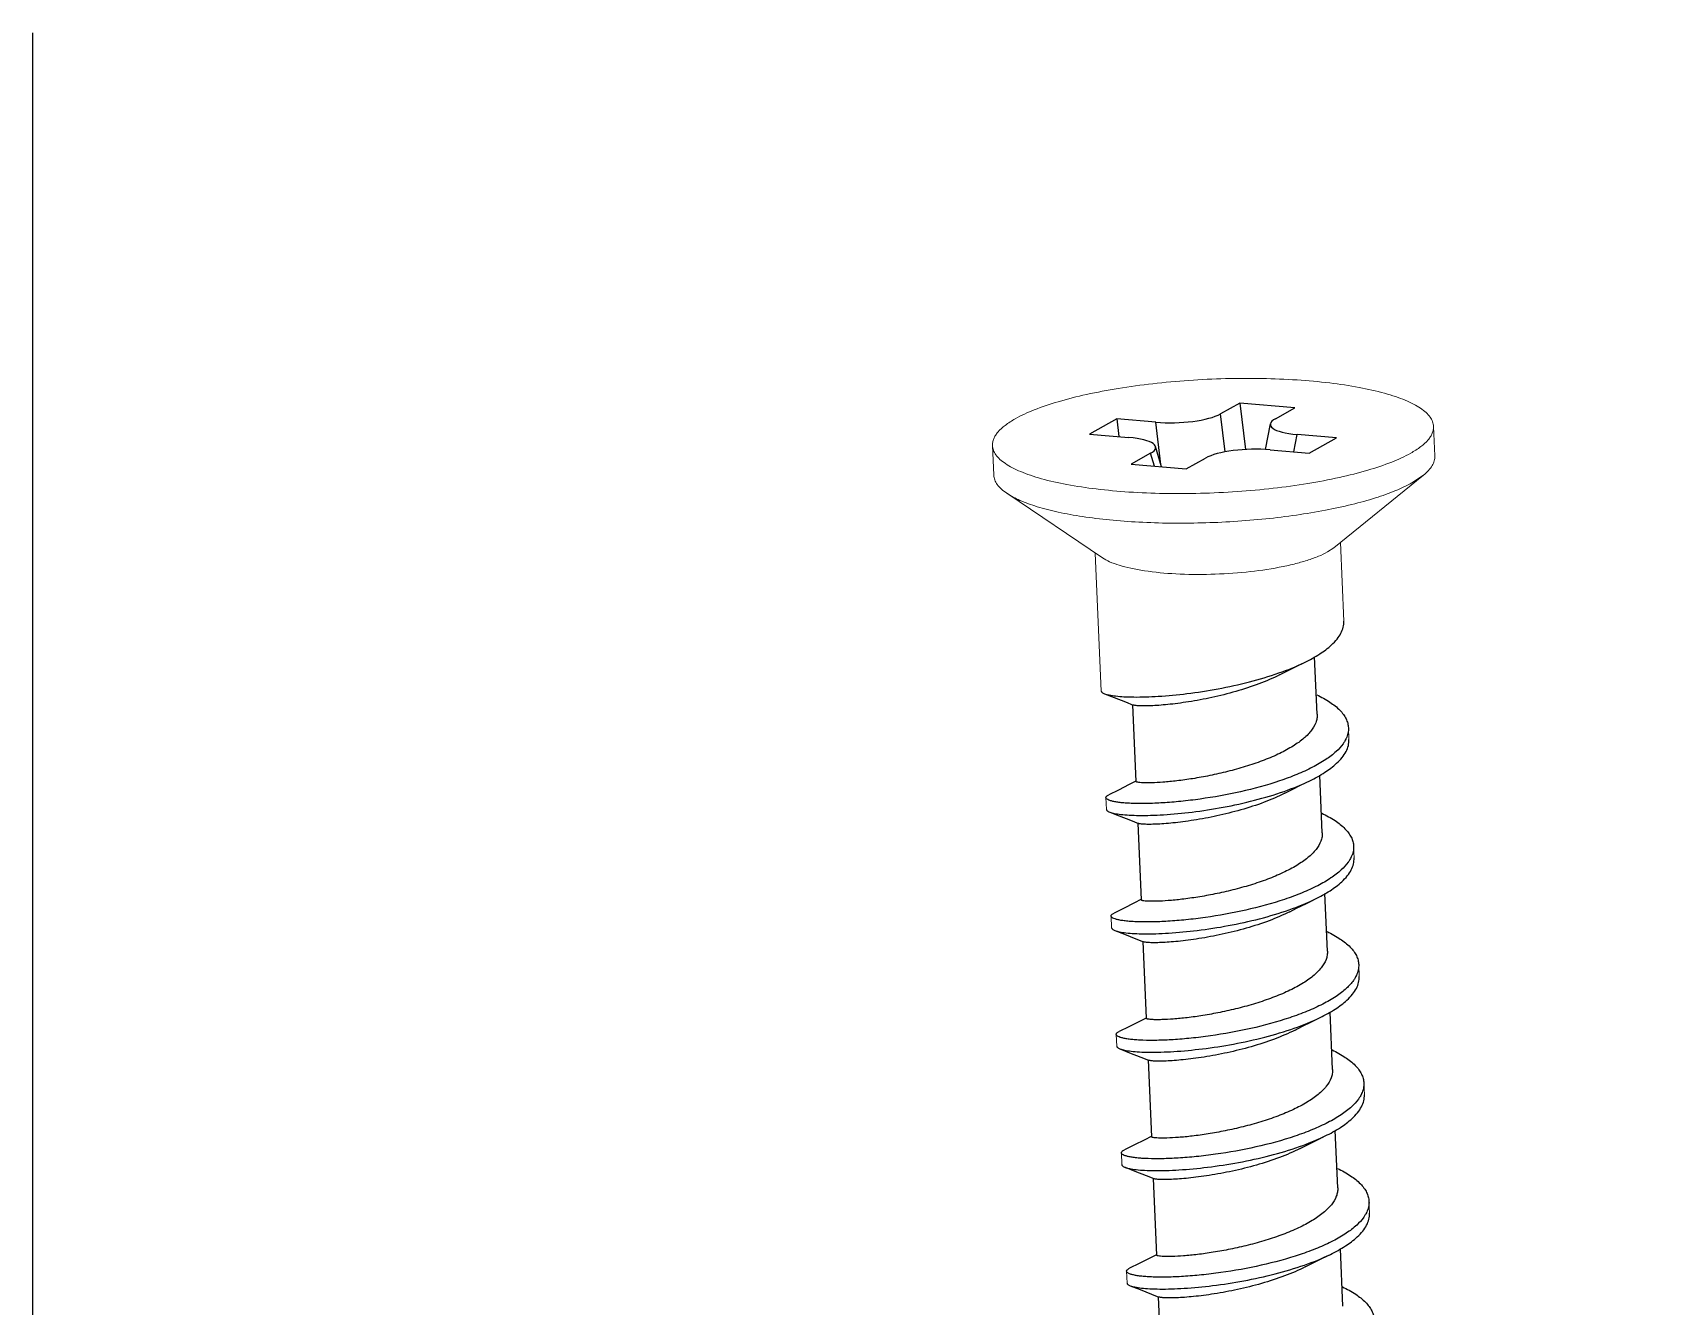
# Model space of a CAD drawing. Extents: x 0 to 1354, y 0 to 992.
# Drawn here: x 988.6 to 1041.9, y 576.7 to 618.3 of the extents above; entities that cross this region are included whole.
import ezdxf

# ---------------------------------------------------------------- set-up
doc = ezdxf.new("R2010")
doc.units = 0
doc.header["$LTSCALE"] = 10
doc.header["$MEASUREMENT"] = 0
doc.linetypes.add('ACAD_ISO02W100', pattern=[15, 12, -3])
doc.layers.get('0').update_dxf_attribs({"linetype": 'CONTINUOUS'})
doc.layers.add('虚线', color=8, linetype='ACAD_ISO02W100', lineweight=20)

msp = doc.modelspace()

# ---------------------------------------------------------------- linework, layer by layer
at = {"color": 7, "linetype": 'Continuous'}
for p, q in [((1027.993, 606.187), (1027.362, 605.832)), ((1027.51, 604.591), (1027.362, 605.832)), ((1029.784, 606.031), (1027.993, 606.187)), ((1027.993, 606.187), (1028.173, 604.672)), ((1029.154, 605.676), (1029.784, 606.031)), ((1023.978, 605.673), (1023.093, 605.175)), ((1023.093, 605.175), (1024.368, 605.064)), ((1025.254, 605.562), (1023.978, 605.673)), ((1023.978, 605.673), (1024.047, 605.092)), ((1025.418, 604.18), (1025.254, 605.562)), ((1028.827, 604.671), (1028.991, 605.511)), ((1029.758, 604.596), (1029.868, 605.161)), ((1031.144, 605.05), (1029.868, 605.161)), ((1025.439, 604.108), (1025.243, 604.768)), ((1028.983, 604.663), (1030.258, 604.552)), ((1030.258, 604.552), (1031.144, 605.05)), ((1025.082, 604.549), (1024.452, 604.194)), ((1024.452, 604.194), (1026.243, 604.039)), ((1025.207, 604.129), (1025.082, 604.549)), ((1026.243, 604.039), (1026.874, 604.393)), ((1030.515, 596.036), (1030.434, 597.909)), ((1024.264, 596.439), (1024.515, 596.338)), ((1024.496, 596.346), (1024.605, 593.845)), ((1030.683, 592.175), (1030.602, 594.048)), ((1024.432, 592.578), (1024.683, 592.477)), ((1024.664, 592.485), (1024.773, 589.984)), ((1030.851, 588.313), (1030.769, 590.187)), ((1024.6, 588.717), (1024.851, 588.616)), ((1024.832, 588.623), (1024.94, 586.122)), ((1031.019, 584.452), (1030.937, 586.325)), ((1024.767, 584.855), (1025.018, 584.754)), ((1024.999, 584.762), (1025.108, 582.261)), ((1031.186, 580.591), (1031.105, 582.464)), ((1024.935, 580.994), (1025.186, 580.893)), ((1025.167, 580.901), (1025.276, 578.4)), ((1031.354, 576.729), (1031.273, 578.602)), ((1025.11, 577.129), (1025.354, 577.031)), ((1025.335, 577.039), (1025.444, 574.538))]:
    msp.add_line(p, q, dxfattribs=at)
msp.add_lwpolyline([(1095.253, 618.265), (1095.253, 618.265), (1095.253, 453.585), (988.62, 453.585), (988.62, 618.265)])
for points in [[(1029.289, 597.322), (1029.508, 597.433), (1029.831, 597.594), (1030.108, 597.73)], [(1023.58, 596.707), (1023.895, 596.585), (1024.264, 596.439)], [(1024.601, 593.852), (1024.389, 593.745), (1024.034, 593.567), (1023.723, 593.415)], [(1029.457, 593.461), (1029.676, 593.571), (1029.999, 593.732), (1030.276, 593.869)], [(1023.748, 592.846), (1024.063, 592.724), (1024.432, 592.578)], [(1024.769, 589.991), (1024.556, 589.883), (1024.201, 589.706), (1023.891, 589.553)], [(1029.625, 589.599), (1029.843, 589.71), (1030.166, 589.871), (1030.444, 590.007)], [(1023.916, 588.985), (1024.231, 588.862), (1024.6, 588.717)], [(1024.937, 586.13), (1024.724, 586.022), (1024.369, 585.845), (1024.059, 585.692)], [(1029.793, 585.738), (1030.011, 585.849), (1030.334, 586.01), (1030.611, 586.146)], [(1024.083, 585.123), (1024.399, 585.001), (1024.767, 584.855)], [(1025.104, 582.268), (1024.892, 582.16), (1024.537, 581.983), (1024.227, 581.831)], [(1029.96, 581.876), (1030.179, 581.987), (1030.502, 582.148), (1030.779, 582.285)], [(1024.251, 581.262), (1024.566, 581.139), (1024.935, 580.994)], [(1025.272, 578.407), (1025.06, 578.299), (1024.705, 578.122), (1024.394, 577.969)], [(1030.128, 578.015), (1030.347, 578.126), (1030.67, 578.287), (1030.947, 578.423)], [(1024.419, 577.4), (1024.746, 577.274), (1025.11, 577.129)]]:
    msp.add_lwpolyline(points, dxfattribs=at)
for centre, major_axis, ratio, start_param, end_param in [((1025.929, 605.971), (-1.604, -0.062), 0.263882, 1.126066, 2.666704), ((1030.631, 605.562), (-1.642, -0.079), 0.251334, 5.818141, 7.358779), ((1023.605, 604.663), (-1.642, -0.079), 0.251334, -3.606637, -2.065999), ((1028.307, 604.255), (-1.604, -0.062), 0.263882, -2.015527, -0.474888)]:
    msp.add_ellipse(centre, major_axis=major_axis, ratio=ratio, start_param=start_param, end_param=end_param, dxfattribs=at)
for points, knots in [([(1030.984, 598.298), (1031.048, 598.357), (1031.162, 598.477), (1031.294, 598.672), (1031.373, 598.871), (1031.387, 599.007), (1031.384, 599.072)], [0, 0, 0, 0, 0.292046, 0.550742, 0.782817, 1, 1, 1, 1]), ([(1030.108, 597.73), (1030.277, 597.813), (1030.583, 597.981), (1030.866, 598.189), (1030.984, 598.298)], [0, 0, 0, 0, 0.539523, 1, 1, 1, 1]), ([(1023.58, 596.707), (1023.629, 596.689), (1023.749, 596.659), (1023.962, 596.628), (1024.233, 596.607), (1024.557, 596.598), (1024.931, 596.602), (1025.508, 596.629), (1026.298, 596.704), (1027.291, 596.858), (1028.294, 597.077), (1029.242, 597.358), (1029.836, 597.597), (1030.108, 597.73)], [0, 0, 0, 0, 0.023277, 0.055463, 0.096237, 0.145041, 0.201137, 0.263651, 0.403928, 0.557108, 0.713673, 0.864155, 1, 1, 1, 1]), ([(1029.289, 597.322), (1029.071, 597.211), (1028.602, 597.01), (1027.86, 596.77), (1027.093, 596.579), (1026.459, 596.461), (1025.979, 596.391), (1025.655, 596.354), (1025.362, 596.328), (1025.107, 596.312), (1024.893, 596.307), (1024.723, 596.31), (1024.612, 596.318), (1024.548, 596.328), (1024.524, 596.335), (1024.515, 596.338)], [0, 0, 0, 0, 0.14915, 0.310486, 0.474512, 0.630991, 0.703238, 0.769887, 0.829853, 0.882142, 0.925907, 0.96044, 0.985213, 0.993852, 1, 1, 1, 1]), ([(1023.476, 596.794), (1023.476, 596.786), (1023.482, 596.768), (1023.504, 596.746), (1023.538, 596.725), (1023.565, 596.713), (1023.58, 596.707)], [0, 0, 0, 0, 0.169964, 0.380193, 0.653495, 1, 1, 1, 1]), ([(1030.501, 596.672), (1030.65, 596.601), (1030.918, 596.456), (1031.207, 596.23), (1031.373, 596.037), (1031.461, 595.894), (1031.517, 595.747), (1031.533, 595.646), (1031.535, 595.597)], [0, 0, 0, 0, 0.317058, 0.583748, 0.699705, 0.805925, 0.904905, 1, 1, 1, 1]), ([(1030.515, 596.036), (1030.517, 595.991), (1030.511, 595.897), (1030.458, 595.705), (1030.309, 595.464), (1030.034, 595.2), (1029.669, 594.951), (1029.226, 594.719), (1028.719, 594.509), (1028.169, 594.323), (1027.597, 594.165), (1027.023, 594.035), (1026.471, 593.935), (1025.961, 593.864), (1025.513, 593.819), (1025.187, 593.801), (1024.97, 593.797), (1024.844, 593.8), (1024.744, 593.806), (1024.679, 593.814), (1024.64, 593.823), (1024.62, 593.829), (1024.605, 593.838), (1024.605, 593.845)], [0, 0, 0, 0, 0.020473, 0.041729, 0.088966, 0.145234, 0.211407, 0.286735, 0.369457, 0.457155, 0.547003, 0.635954, 0.720899, 0.798817, 0.866906, 0.922705, 0.94535, 0.964215, 0.979139, 0.990016, 0.993932, 0.99685, 1, 1, 1, 1]), ([(1031.535, 595.597), (1031.538, 595.539), (1031.527, 595.417), (1031.487, 595.303), (1031.461, 595.247)], [0, 0, 0, 0, 0.486341, 1, 1, 1, 1]), ([(1031.417, 595.162), (1031.399, 595.133), (1031.319, 595.009), (1031.218, 594.9), (1031.134, 594.823)], [0, 0, 0, 0, 0.230662, 1, 1, 1, 1]), ([(1031.151, 594.437), (1031.216, 594.496), (1031.33, 594.616), (1031.462, 594.811), (1031.541, 595.01), (1031.555, 595.146), (1031.552, 595.211)], [0, 0, 0, 0, 0.292059, 0.550756, 0.782823, 1, 1, 1, 1]), ([(1031.461, 595.247), (1031.458, 595.24), (1031.444, 595.211), (1031.429, 595.183), (1031.417, 595.162)], [0, 0, 0, 0, 0.245568, 1, 1, 1, 1]), ([(1031.134, 594.823), (1031.029, 594.726), (1030.781, 594.538), (1030.351, 594.292), (1029.844, 594.062), (1029.067, 593.775), (1028.014, 593.492), (1026.933, 593.296), (1026.084, 593.193), (1025.501, 593.145), (1024.976, 593.123), (1024.581, 593.124), (1024.306, 593.138), (1024.133, 593.152), (1023.984, 593.171), (1023.861, 593.193), (1023.762, 593.22), (1023.683, 593.25), (1023.628, 593.29), (1023.627, 593.319)], [0, 0, 0, 0, 0.054603, 0.117789, 0.188745, 0.266169, 0.433326, 0.603347, 0.684033, 0.759, 0.8263, 0.884192, 0.909143, 0.931212, 0.95028, 0.966252, 0.979077, 0.988796, 1, 1, 1, 1]), ([(1030.276, 593.869), (1030.445, 593.952), (1030.751, 594.119), (1031.033, 594.328), (1031.151, 594.437)], [0, 0, 0, 0, 0.539506, 1, 1, 1, 1]), ([(1023.627, 593.319), (1023.626, 593.327), (1023.631, 593.345), (1023.651, 593.37), (1023.683, 593.393), (1023.708, 593.407), (1023.723, 593.415)], [0, 0, 0, 0, 0.169924, 0.38022, 0.653573, 1, 1, 1, 1]), ([(1023.748, 592.846), (1023.796, 592.827), (1023.917, 592.797), (1024.129, 592.766), (1024.4, 592.746), (1024.725, 592.736), (1025.099, 592.741), (1025.675, 592.768), (1026.466, 592.843), (1027.459, 592.996), (1028.462, 593.216), (1029.41, 593.497), (1030.004, 593.736), (1030.276, 593.869)], [0, 0, 0, 0, 0.023277, 0.055465, 0.096241, 0.145049, 0.201152, 0.263673, 0.403951, 0.557126, 0.713689, 0.864169, 1, 1, 1, 1]), ([(1029.457, 593.461), (1029.239, 593.349), (1028.769, 593.149), (1028.028, 592.908), (1027.26, 592.718), (1026.626, 592.599), (1026.147, 592.53), (1025.823, 592.492), (1025.53, 592.466), (1025.275, 592.451), (1025.06, 592.445), (1024.891, 592.448), (1024.78, 592.456), (1024.716, 592.467), (1024.692, 592.473), (1024.683, 592.477)], [0, 0, 0, 0, 0.149151, 0.310489, 0.474515, 0.630995, 0.703239, 0.769892, 0.829854, 0.882146, 0.925911, 0.960441, 0.98522, 0.993856, 1, 1, 1, 1]), ([(1023.643, 592.933), (1023.644, 592.925), (1023.65, 592.907), (1023.672, 592.885), (1023.706, 592.864), (1023.733, 592.852), (1023.748, 592.846)], [0, 0, 0, 0, 0.17, 0.380314, 0.6536, 1, 1, 1, 1]), ([(1030.67, 592.81), (1030.819, 592.739), (1031.086, 592.594), (1031.375, 592.368), (1031.541, 592.175), (1031.629, 592.032), (1031.685, 591.886), (1031.701, 591.785), (1031.703, 591.736)], [0, 0, 0, 0, 0.317038, 0.583721, 0.699682, 0.80591, 0.9049, 1, 1, 1, 1]), ([(1030.683, 592.175), (1030.685, 592.129), (1030.679, 592.036), (1030.626, 591.843), (1030.476, 591.603), (1030.202, 591.339), (1029.837, 591.09), (1029.393, 590.858), (1028.887, 590.647), (1028.337, 590.461), (1027.764, 590.303), (1027.191, 590.174), (1026.638, 590.074), (1026.128, 590.002), (1025.681, 589.958), (1025.354, 589.939), (1025.138, 589.936), (1025.012, 589.938), (1024.912, 589.945), (1024.847, 589.952), (1024.808, 589.962), (1024.788, 589.968), (1024.773, 589.977), (1024.773, 589.984)], [0, 0, 0, 0, 0.020473, 0.041728, 0.088965, 0.145235, 0.211408, 0.286737, 0.369458, 0.457154, 0.547003, 0.635954, 0.720899, 0.798816, 0.866903, 0.922702, 0.94535, 0.964213, 0.979137, 0.990016, 0.993929, 0.996846, 1, 1, 1, 1]), ([(1031.585, 591.302), (1031.568, 591.273), (1031.487, 591.148), (1031.386, 591.039), (1031.302, 590.962)], [0, 0, 0, 0, 0.230586, 1, 1, 1, 1]), ([(1031.319, 590.575), (1031.383, 590.635), (1031.498, 590.754), (1031.63, 590.95), (1031.709, 591.149), (1031.723, 591.285), (1031.72, 591.35)], [0, 0, 0, 0, 0.292042, 0.550742, 0.782816, 1, 1, 1, 1]), ([(1031.629, 591.385), (1031.626, 591.378), (1031.612, 591.35), (1031.597, 591.322), (1031.585, 591.302)], [0, 0, 0, 0, 0.245662, 1, 1, 1, 1]), ([(1031.703, 591.736), (1031.706, 591.677), (1031.695, 591.556), (1031.655, 591.441), (1031.629, 591.385)], [0, 0, 0, 0, 0.486306, 1, 1, 1, 1]), ([(1031.302, 590.962), (1031.197, 590.864), (1030.949, 590.677), (1030.519, 590.43), (1030.012, 590.201), (1029.235, 589.914), (1028.182, 589.63), (1027.102, 589.435), (1026.253, 589.332), (1025.669, 589.284), (1025.144, 589.262), (1024.75, 589.263), (1024.474, 589.276), (1024.302, 589.29), (1024.153, 589.309), (1024.029, 589.332), (1023.93, 589.358), (1023.851, 589.388), (1023.796, 589.428), (1023.794, 589.458)], [0, 0, 0, 0, 0.054597, 0.117772, 0.188714, 0.266123, 0.433263, 0.60327, 0.683951, 0.758921, 0.826234, 0.884139, 0.909096, 0.931172, 0.950247, 0.966225, 0.979058, 0.988785, 1, 1, 1, 1]), ([(1030.444, 590.007), (1030.613, 590.09), (1030.919, 590.258), (1031.201, 590.466), (1031.319, 590.575)], [0, 0, 0, 0, 0.539515, 1, 1, 1, 1]), ([(1023.916, 588.985), (1023.964, 588.966), (1024.085, 588.936), (1024.297, 588.905), (1024.568, 588.884), (1024.893, 588.875), (1025.266, 588.88), (1025.843, 588.906), (1026.634, 588.982), (1027.626, 589.135), (1028.63, 589.354), (1029.577, 589.635), (1030.171, 589.874), (1030.444, 590.007)], [0, 0, 0, 0, 0.023278, 0.055464, 0.096237, 0.145042, 0.201141, 0.263661, 0.403941, 0.557114, 0.713671, 0.864156, 1, 1, 1, 1]), ([(1023.794, 589.458), (1023.794, 589.466), (1023.799, 589.484), (1023.819, 589.508), (1023.85, 589.532), (1023.876, 589.546), (1023.891, 589.553)], [0, 0, 0, 0, 0.1699, 0.380141, 0.653487, 1, 1, 1, 1]), ([(1029.625, 589.599), (1029.407, 589.488), (1028.937, 589.287), (1028.196, 589.047), (1027.428, 588.856), (1026.794, 588.738), (1026.315, 588.669), (1025.99, 588.631), (1025.698, 588.605), (1025.442, 588.59), (1025.228, 588.584), (1025.059, 588.587), (1024.948, 588.595), (1024.884, 588.606), (1024.86, 588.612), (1024.851, 588.616)], [0, 0, 0, 0, 0.14915, 0.310487, 0.474513, 0.630991, 0.703239, 0.769888, 0.829852, 0.882144, 0.925906, 0.960441, 0.985213, 0.993853, 1, 1, 1, 1]), ([(1023.811, 589.071), (1023.812, 589.063), (1023.818, 589.046), (1023.84, 589.023), (1023.873, 589.002), (1023.9, 588.991), (1023.916, 588.985)], [0, 0, 0, 0, 0.169993, 0.380284, 0.653562, 1, 1, 1, 1]), ([(1030.839, 588.948), (1030.988, 588.877), (1031.255, 588.732), (1031.543, 588.507), (1031.709, 588.313), (1031.797, 588.171), (1031.853, 588.024), (1031.869, 587.924), (1031.871, 587.874)], [0, 0, 0, 0, 0.316985, 0.583639, 0.699604, 0.805849, 0.904866, 1, 1, 1, 1]), ([(1030.851, 588.313), (1030.853, 588.268), (1030.847, 588.174), (1030.793, 587.982), (1030.644, 587.741), (1030.37, 587.478), (1030.005, 587.228), (1029.561, 586.996), (1029.055, 586.786), (1028.505, 586.6), (1027.932, 586.442), (1027.359, 586.312), (1026.806, 586.212), (1026.296, 586.141), (1025.848, 586.096), (1025.522, 586.078), (1025.305, 586.075), (1025.18, 586.077), (1025.08, 586.083), (1025.015, 586.091), (1024.975, 586.1), (1024.956, 586.107), (1024.941, 586.115), (1024.94, 586.122)], [0, 0, 0, 0, 0.020473, 0.041729, 0.088966, 0.145235, 0.211407, 0.286735, 0.369456, 0.457155, 0.547003, 0.635954, 0.720899, 0.798817, 0.866906, 0.922706, 0.945349, 0.964216, 0.979139, 0.990017, 0.993933, 0.996849, 1, 1, 1, 1]), ([(1031.871, 587.874), (1031.873, 587.816), (1031.863, 587.694), (1031.822, 587.579), (1031.796, 587.522)], [0, 0, 0, 0, 0.4862, 1, 1, 1, 1]), ([(1031.47, 587.1), (1031.365, 587.003), (1031.117, 586.815), (1030.686, 586.569), (1030.18, 586.339), (1029.402, 586.053), (1028.35, 585.769), (1027.269, 585.574), (1026.42, 585.471), (1025.837, 585.422), (1025.312, 585.4), (1024.917, 585.401), (1024.642, 585.415), (1024.469, 585.429), (1024.32, 585.448), (1024.197, 585.47), (1024.098, 585.497), (1024.019, 585.527), (1023.964, 585.567), (1023.962, 585.596)], [0, 0, 0, 0, 0.054599, 0.117778, 0.188727, 0.266146, 0.433293, 0.603296, 0.683979, 0.758951, 0.826259, 0.884158, 0.909111, 0.931184, 0.950256, 0.966232, 0.979063, 0.988788, 1, 1, 1, 1]), ([(1031.755, 587.444), (1031.738, 587.415), (1031.657, 587.289), (1031.554, 587.178), (1031.47, 587.1)], [0, 0, 0, 0, 0.230395, 1, 1, 1, 1]), ([(1031.487, 586.714), (1031.551, 586.773), (1031.666, 586.893), (1031.798, 587.088), (1031.876, 587.287), (1031.89, 587.423), (1031.888, 587.488)], [0, 0, 0, 0, 0.292056, 0.550748, 0.782819, 1, 1, 1, 1]), ([(1031.796, 587.522), (1031.793, 587.516), (1031.78, 587.489), (1031.766, 587.464), (1031.755, 587.444)], [0, 0, 0, 0, 0.24594, 1, 1, 1, 1]), ([(1030.611, 586.146), (1030.78, 586.229), (1031.087, 586.397), (1031.369, 586.605), (1031.487, 586.714)], [0, 0, 0, 0, 0.53952, 1, 1, 1, 1]), ([(1024.083, 585.123), (1024.132, 585.105), (1024.253, 585.075), (1024.465, 585.044), (1024.736, 585.023), (1025.061, 585.014), (1025.434, 585.018), (1026.011, 585.045), (1026.802, 585.12), (1027.794, 585.273), (1028.797, 585.493), (1029.745, 585.774), (1030.339, 586.013), (1030.611, 586.146)], [0, 0, 0, 0, 0.023276, 0.055463, 0.096238, 0.145042, 0.20114, 0.263655, 0.403932, 0.557113, 0.713679, 0.864159, 1, 1, 1, 1]), ([(1023.962, 585.596), (1023.962, 585.604), (1023.967, 585.623), (1023.987, 585.647), (1024.018, 585.671), (1024.044, 585.685), (1024.059, 585.692)], [0, 0, 0, 0, 0.169908, 0.380176, 0.653526, 1, 1, 1, 1]), ([(1029.793, 585.738), (1029.575, 585.626), (1029.105, 585.426), (1028.364, 585.185), (1027.596, 584.995), (1026.962, 584.876), (1026.482, 584.807), (1026.158, 584.769), (1025.866, 584.743), (1025.61, 584.728), (1025.396, 584.723), (1025.227, 584.725), (1025.115, 584.733), (1025.051, 584.744), (1025.028, 584.75), (1025.018, 584.754)], [0, 0, 0, 0, 0.149151, 0.310488, 0.474514, 0.630995, 0.703239, 0.769891, 0.829854, 0.882145, 0.925912, 0.96044, 0.98522, 0.993855, 1, 1, 1, 1]), ([(1023.979, 585.21), (1023.979, 585.202), (1023.986, 585.184), (1024.008, 585.162), (1024.041, 585.141), (1024.068, 585.129), (1024.083, 585.123)], [0, 0, 0, 0, 0.169972, 0.380233, 0.653539, 1, 1, 1, 1]), ([(1031.002, 585.089), (1031.151, 585.018), (1031.419, 584.873), (1031.709, 584.647), (1031.876, 584.453), (1031.964, 584.31), (1032.021, 584.163), (1032.036, 584.062), (1032.039, 584.013)], [0, 0, 0, 0, 0.317235, 0.583924, 0.699852, 0.806036, 0.904967, 1, 1, 1, 1]), ([(1031.019, 584.452), (1031.02, 584.406), (1031.014, 584.313), (1030.961, 584.121), (1030.812, 583.88), (1030.538, 583.616), (1030.173, 583.367), (1029.729, 583.135), (1029.223, 582.924), (1028.673, 582.739), (1028.1, 582.58), (1027.526, 582.451), (1026.974, 582.351), (1026.464, 582.28), (1026.016, 582.235), (1025.69, 582.216), (1025.473, 582.213), (1025.347, 582.216), (1025.248, 582.222), (1025.182, 582.23), (1025.143, 582.239), (1025.123, 582.245), (1025.108, 582.254), (1025.108, 582.261)], [0, 0, 0, 0, 0.020473, 0.041728, 0.088964, 0.145234, 0.211408, 0.286737, 0.369458, 0.457154, 0.547002, 0.635954, 0.720899, 0.798817, 0.866904, 0.922702, 0.945351, 0.964213, 0.979139, 0.990016, 0.993929, 0.996847, 1, 1, 1, 1]), ([(1032.039, 584.013), (1032.041, 583.955), (1032.03, 583.834), (1031.991, 583.72), (1031.965, 583.664)], [0, 0, 0, 0, 0.486428, 1, 1, 1, 1]), ([(1031.917, 583.573), (1031.9, 583.544), (1031.82, 583.423), (1031.72, 583.315), (1031.638, 583.239)], [0, 0, 0, 0, 0.230881, 1, 1, 1, 1]), ([(1031.655, 582.853), (1031.719, 582.912), (1031.833, 583.032), (1031.966, 583.227), (1032.044, 583.426), (1032.058, 583.562), (1032.055, 583.627)], [0, 0, 0, 0, 0.292057, 0.550754, 0.782821, 1, 1, 1, 1]), ([(1031.965, 583.664), (1031.961, 583.656), (1031.947, 583.625), (1031.93, 583.596), (1031.917, 583.573)], [0, 0, 0, 0, 0.245278, 1, 1, 1, 1]), ([(1031.638, 583.239), (1031.533, 583.141), (1031.285, 582.954), (1030.854, 582.707), (1030.348, 582.478), (1029.57, 582.191), (1028.517, 581.907), (1027.437, 581.712), (1026.588, 581.609), (1026.004, 581.561), (1025.479, 581.539), (1025.085, 581.54), (1024.81, 581.553), (1024.637, 581.568), (1024.488, 581.587), (1024.365, 581.609), (1024.265, 581.635), (1024.186, 581.666), (1024.131, 581.705), (1024.13, 581.735)], [0, 0, 0, 0, 0.0546, 0.117783, 0.188734, 0.266152, 0.4333, 0.603318, 0.684003, 0.75897, 0.826273, 0.884169, 0.909122, 0.931195, 0.950265, 0.96624, 0.979069, 0.988791, 1, 1, 1, 1]), ([(1030.779, 582.285), (1030.948, 582.367), (1031.255, 582.535), (1031.537, 582.744), (1031.655, 582.853)], [0, 0, 0, 0, 0.539501, 1, 1, 1, 1]), ([(1024.251, 581.262), (1024.3, 581.243), (1024.42, 581.213), (1024.633, 581.182), (1024.904, 581.161), (1025.229, 581.152), (1025.602, 581.157), (1026.179, 581.184), (1026.97, 581.259), (1027.962, 581.412), (1028.965, 581.632), (1029.913, 581.913), (1030.507, 582.152), (1030.779, 582.285)], [0, 0, 0, 0, 0.023278, 0.055466, 0.096242, 0.145051, 0.201154, 0.263676, 0.403954, 0.557125, 0.713687, 0.864167, 1, 1, 1, 1]), ([(1024.13, 581.735), (1024.13, 581.743), (1024.134, 581.761), (1024.154, 581.785), (1024.186, 581.809), (1024.212, 581.823), (1024.227, 581.831)], [0, 0, 0, 0, 0.169912, 0.380179, 0.65353, 1, 1, 1, 1]), ([(1029.96, 581.876), (1029.742, 581.765), (1029.273, 581.564), (1028.531, 581.324), (1027.764, 581.133), (1027.13, 581.015), (1026.65, 580.946), (1026.326, 580.908), (1026.033, 580.882), (1025.778, 580.867), (1025.564, 580.861), (1025.395, 580.864), (1025.283, 580.872), (1025.219, 580.883), (1025.196, 580.889), (1025.186, 580.893)], [0, 0, 0, 0, 0.14915, 0.310488, 0.474513, 0.630992, 0.703239, 0.769889, 0.829852, 0.882145, 0.925907, 0.960443, 0.985214, 0.993855, 1, 1, 1, 1]), ([(1024.147, 581.349), (1024.147, 581.341), (1024.154, 581.323), (1024.176, 581.3), (1024.209, 581.279), (1024.236, 581.268), (1024.251, 581.262)], [0, 0, 0, 0, 0.170001, 0.380309, 0.653587, 1, 1, 1, 1]), ([(1031.174, 581.226), (1031.323, 581.155), (1031.59, 581.01), (1031.878, 580.784), (1032.044, 580.591), (1032.132, 580.448), (1032.188, 580.302), (1032.204, 580.201), (1032.206, 580.152)], [0, 0, 0, 0, 0.317021, 0.583696, 0.699658, 0.805891, 0.904889, 1, 1, 1, 1]), ([(1031.186, 580.591), (1031.188, 580.545), (1031.182, 580.451), (1031.129, 580.259), (1030.98, 580.018), (1030.705, 579.755), (1030.34, 579.505), (1029.897, 579.274), (1029.39, 579.063), (1028.84, 578.877), (1028.268, 578.719), (1027.694, 578.59), (1027.142, 578.49), (1026.632, 578.418), (1026.184, 578.374), (1025.858, 578.355), (1025.641, 578.352), (1025.515, 578.354), (1025.416, 578.36), (1025.35, 578.368), (1025.311, 578.377), (1025.291, 578.384), (1025.276, 578.393), (1025.276, 578.4)], [0, 0, 0, 0, 0.020473, 0.041729, 0.088966, 0.145235, 0.211407, 0.286735, 0.369456, 0.457154, 0.547003, 0.635954, 0.720899, 0.798816, 0.866905, 0.922705, 0.945349, 0.964216, 0.979138, 0.990017, 0.993933, 0.996848, 1, 1, 1, 1]), ([(1032.206, 580.152), (1032.209, 580.093), (1032.198, 579.972), (1032.158, 579.857), (1032.132, 579.801)], [0, 0, 0, 0, 0.486291, 1, 1, 1, 1]), ([(1032.089, 579.718), (1032.072, 579.689), (1031.991, 579.565), (1031.889, 579.455), (1031.806, 579.377)], [0, 0, 0, 0, 0.230554, 1, 1, 1, 1]), ([(1031.822, 578.991), (1031.887, 579.051), (1032.001, 579.17), (1032.133, 579.365), (1032.212, 579.565), (1032.226, 579.701), (1032.223, 579.766)], [0, 0, 0, 0, 0.292042, 0.550741, 0.782816, 1, 1, 1, 1]), ([(1032.132, 579.801), (1032.129, 579.794), (1032.115, 579.766), (1032.101, 579.739), (1032.089, 579.718)], [0, 0, 0, 0, 0.245708, 1, 1, 1, 1]), ([(1031.806, 579.377), (1031.7, 579.28), (1031.452, 579.093), (1031.022, 578.846), (1030.516, 578.616), (1029.738, 578.33), (1028.685, 578.046), (1027.605, 577.851), (1026.756, 577.748), (1026.173, 577.7), (1025.647, 577.677), (1025.253, 577.679), (1024.978, 577.692), (1024.805, 577.706), (1024.656, 577.725), (1024.533, 577.747), (1024.433, 577.774), (1024.354, 577.804), (1024.299, 577.844), (1024.298, 577.873)], [0, 0, 0, 0, 0.054598, 0.117772, 0.188715, 0.266126, 0.433268, 0.603274, 0.683954, 0.758926, 0.826238, 0.884143, 0.9091, 0.931175, 0.95025, 0.966227, 0.97906, 0.988786, 1, 1, 1, 1]), ([(1030.947, 578.423), (1031.116, 578.506), (1031.422, 578.674), (1031.704, 578.882), (1031.822, 578.991)], [0, 0, 0, 0, 0.539521, 1, 1, 1, 1]), ([(1024.298, 577.873), (1024.297, 577.881), (1024.302, 577.9), (1024.322, 577.924), (1024.354, 577.948), (1024.38, 577.962), (1024.394, 577.969)], [0, 0, 0, 0, 0.169903, 0.380158, 0.653505, 1, 1, 1, 1]), ([(1024.419, 577.4), (1024.467, 577.382), (1024.588, 577.352), (1024.8, 577.321), (1025.071, 577.3), (1025.396, 577.291), (1025.77, 577.295), (1026.346, 577.322), (1027.137, 577.398), (1028.13, 577.551), (1029.133, 577.77), (1030.081, 578.051), (1030.675, 578.29), (1030.947, 578.423)], [0, 0, 0, 0, 0.023275, 0.055459, 0.09623, 0.145031, 0.201129, 0.263647, 0.403928, 0.557104, 0.713663, 0.864151, 1, 1, 1, 1]), ([(1030.128, 578.015), (1029.91, 577.904), (1029.441, 577.703), (1028.699, 577.463), (1027.931, 577.272), (1027.298, 577.154), (1026.818, 577.084), (1026.494, 577.047), (1026.201, 577.021), (1025.946, 577.005), (1025.731, 577), (1025.562, 577.003), (1025.451, 577.011), (1025.387, 577.021), (1025.363, 577.028), (1025.354, 577.031)], [0, 0, 0, 0, 0.149149, 0.310485, 0.47451, 0.630989, 0.703233, 0.769885, 0.829849, 0.882139, 0.925908, 0.960437, 0.985217, 0.993852, 1, 1, 1, 1]), ([(1024.315, 577.487), (1024.315, 577.479), (1024.321, 577.462), (1024.343, 577.439), (1024.377, 577.418), (1024.404, 577.406), (1024.419, 577.4)], [0, 0, 0, 0, 0.170001, 0.380272, 0.653548, 1, 1, 1, 1]), ([(1031.342, 577.364), (1031.491, 577.293), (1031.758, 577.148), (1032.046, 576.923), (1032.212, 576.729), (1032.3, 576.587), (1032.356, 576.44), (1032.372, 576.34), (1032.374, 576.29)], [0, 0, 0, 0, 0.31699, 0.583646, 0.699612, 0.805857, 0.90487, 1, 1, 1, 1])]:
    msp.add_open_spline(points, degree=3, knots=knots, dxfattribs=at)
at = {"layer": '虚线', "color": 7, "linetype": 'Continuous'}
for p, q in [((1034.353, 604.46), (1034.311, 605.425)), ((1019.967, 603.835), (1019.925, 604.8)), ((1031.058, 601.467), (1033.98, 603.834)), ((1033.98, 603.834), (1033.609, 603.587)), ((1023.509, 601.139), (1020.392, 603.244)), ((1031.058, 601.467), (1030.852, 601.329)), ((1031.384, 599.072), (1031.273, 601.641)), ((1023.476, 596.794), (1023.28, 601.293)), ((1031.552, 595.211), (1031.535, 595.597)), ((1023.643, 592.933), (1023.627, 593.319)), ((1031.72, 591.349), (1031.703, 591.736)), ((1023.811, 589.072), (1023.794, 589.458)), ((1031.888, 587.488), (1031.871, 587.874)), ((1023.979, 585.21), (1023.962, 585.596)), ((1032.055, 583.627), (1032.039, 584.013)), ((1024.147, 581.349), (1024.13, 581.735)), ((1032.223, 579.765), (1032.206, 580.151)), ((1024.315, 577.487), (1024.298, 577.873))]:
    msp.add_line(p, q, dxfattribs=at)
for points, knots in [([(1020.669, 605.674), (1020.867, 605.785), (1021.328, 605.993), (1022.107, 606.253), (1023.023, 606.483), (1024.052, 606.677), (1025.166, 606.829), (1026.334, 606.935), (1027.523, 606.991), (1028.701, 606.996), (1029.835, 606.951), (1030.894, 606.856), (1031.849, 606.714), (1032.565, 606.555), (1033.063, 606.403), (1033.379, 606.285), (1033.652, 606.159), (1033.881, 606.026), (1034.063, 605.886), (1034.199, 605.74), (1034.286, 605.586), (1034.309, 605.477), (1034.311, 605.425)], [0, 0, 0, 0, 0.047874, 0.10568, 0.172282, 0.24616, 0.325486, 0.408241, 0.492287, 0.575442, 0.655555, 0.730577, 0.798645, 0.858163, 0.884327, 0.907947, 0.928965, 0.947398, 0.963348, 0.977069, 0.989034, 1, 1, 1, 1]), ([(1020.669, 605.674), (1020.555, 605.609), (1020.353, 605.482), (1020.139, 605.292), (1020.022, 605.136), (1019.963, 605.024), (1019.929, 604.912), (1019.923, 604.837), (1019.925, 604.8)], [0, 0, 0, 0, 0.327021, 0.59517, 0.709531, 0.813088, 0.908677, 1, 1, 1, 1]), ([(1034.311, 605.425), (1034.313, 605.389), (1034.307, 605.313), (1034.273, 605.201), (1034.214, 605.09), (1034.097, 604.934), (1033.883, 604.744), (1033.681, 604.616), (1033.567, 604.552)], [0, 0, 0, 0, 0.091323, 0.186912, 0.290469, 0.40483, 0.672979, 1, 1, 1, 1]), ([(1019.925, 604.8), (1019.927, 604.748), (1019.95, 604.639), (1020.037, 604.486), (1020.173, 604.339), (1020.355, 604.199), (1020.584, 604.066), (1020.857, 603.941), (1021.173, 603.823), (1021.671, 603.671), (1022.387, 603.512), (1023.342, 603.37), (1024.401, 603.275), (1025.535, 603.229), (1026.713, 603.235), (1027.902, 603.291), (1029.07, 603.397), (1030.184, 603.549), (1031.213, 603.743), (1032.129, 603.973), (1032.908, 604.232), (1033.369, 604.44), (1033.567, 604.552)], [0, 0, 0, 0, 0.010966, 0.022931, 0.036652, 0.052602, 0.071035, 0.092053, 0.115673, 0.141837, 0.201355, 0.269423, 0.344445, 0.424558, 0.507713, 0.591759, 0.674514, 0.75384, 0.827718, 0.89432, 0.952126, 1, 1, 1, 1]), ([(1034.353, 604.46), (1034.355, 604.408), (1034.342, 604.297), (1034.268, 604.136), (1034.145, 603.978), (1034.04, 603.882), (1033.98, 603.834)], [0, 0, 0, 0, 0.208281, 0.435594, 0.696454, 1, 1, 1, 1]), ([(1019.967, 603.835), (1019.969, 603.783), (1019.993, 603.673), (1020.08, 603.519), (1020.216, 603.373), (1020.329, 603.286), (1020.392, 603.244)], [0, 0, 0, 0, 0.20833, 0.435712, 0.69662, 1, 1, 1, 1]), ([(1020.392, 603.244), (1020.526, 603.153), (1020.85, 602.987), (1021.413, 602.787), (1022.097, 602.614), (1022.887, 602.473), (1023.767, 602.366), (1025.065, 602.27), (1026.767, 602.253), (1028.482, 602.361), (1029.823, 602.524), (1030.761, 602.679), (1031.622, 602.864), (1032.389, 603.075), (1033.047, 603.308), (1033.438, 603.49), (1033.609, 603.587)], [0, 0, 0, 0, 0.035849, 0.080087, 0.132385, 0.192, 0.25791, 0.328892, 0.480478, 0.63491, 0.709376, 0.780034, 0.845524, 0.904633, 0.956377, 1, 1, 1, 1]), ([(1023.509, 601.139), (1023.584, 601.088), (1023.763, 600.996), (1024.076, 600.885), (1024.456, 600.789), (1025.07, 600.679), (1025.94, 600.6), (1027.051, 600.588), (1028.18, 600.659), (1029.087, 600.786), (1029.748, 600.928), (1030.174, 601.045), (1030.539, 601.175), (1030.757, 601.276), (1030.852, 601.329)], [0, 0, 0, 0, 0.03585, 0.080089, 0.132394, 0.192012, 0.328875, 0.480473, 0.634915, 0.780017, 0.845512, 0.904624, 0.95638, 1, 1, 1, 1])]:
    msp.add_open_spline(points, degree=3, knots=knots, dxfattribs=at)

doc.saveas('drawing.dxf')
